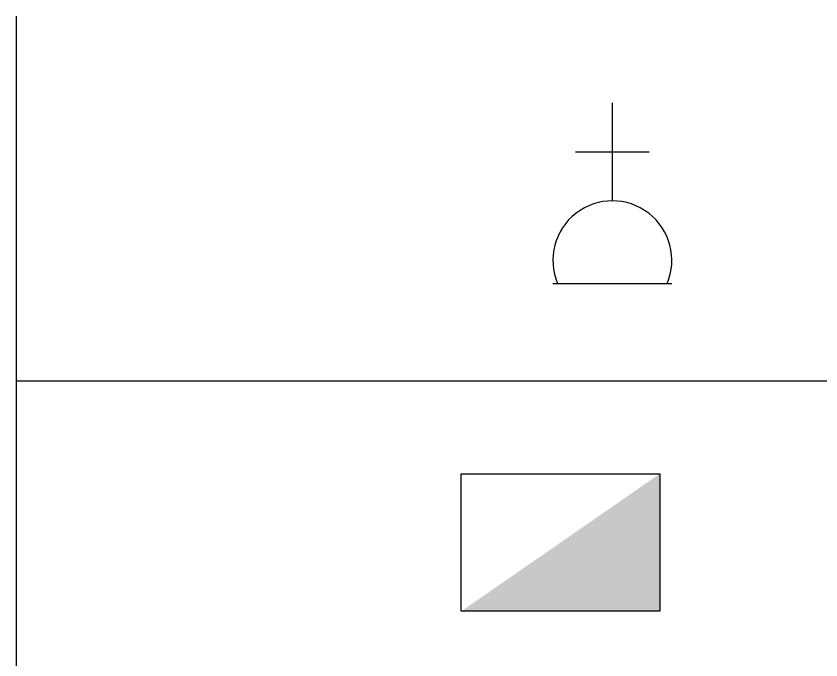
# Model space of a CAD drawing. Header units: inches. Extents: x 16928 to 514628, y -1471 to 241387.
# Drawn here: x 207503 to 209349, y 28160 to 29636 of the extents above; entities that cross this region are included whole.
import ezdxf

# ---------------------------------------------------------------- set-up
doc = ezdxf.new("R2010")
doc.units = ezdxf.units.IN
doc.header["$MEASUREMENT"] = 0
doc.linetypes.add('HIDDEN', pattern=[0.375, 0.25, -0.125])
doc.layers.add('ELECT', color=6, linetype='Continuous')
doc.layers.add('LAMPU', color=7, linetype='Continuous')

# ---------------------------------------------------------------- blocks, each defined once
blk = doc.blocks.new('SOCKET')
at = {"layer": 'ELECT', "color": 6}
for p, q in [((15248.7, 25891.4), (15248.7, 26116.4)), ((15164.3, 26003.9), (15333.1, 26003.9)), ((15112.3, 25701.6), (15385.1, 25701.6))]:
    blk.add_line(p, q, dxfattribs=at)
blk.add_arc((15248.7, 25755), 136.4, 336.9763, 203.0237, dxfattribs=at)
blk = doc.blocks.new('DB P')
at = {"layer": 'ELECT', "color": 7, "true_color": 0xffffff}
blk.add_lwpolyline([(75354.8, -23659.3), (75809.8, -23659.3), (75809.8, -23974.3), (75354.8, -23974.3)], close=True, dxfattribs=at)
at = {"layer": 'ELECT', "color": 1}
blk.add_solid([(75809.8, -23659.3), (75809.8, -23974.3), (75354.8, -23974.3)], dxfattribs=at)

msp = doc.modelspace()

# ---------------------------------------------------------------- linework, layer by layer
at = {"layer": 'LAMPU', "color": 1}
for p, q in [((207503.1, 29636.3), (207503.1, 28799.8)), ((207503.1, 29636.3), (207503.1, 23805.6)), ((207503.1, 28799.8), (218478.6, 28799.8))]:
    msp.add_line(p, q, dxfattribs=at)

# ---------------------------------------------------------------- block references
at = {"layer": 'ELECT', "color": 7, "linetype": 'HIDDEN'}
msp.add_blockref('SOCKET', (193622, 3321.3), dxfattribs=at)
at = {"layer": 'LAMPU', "color": 1}
msp.add_blockref('DB P', (133169.4, 52245.9), dxfattribs=at)

doc.saveas('drawing.dxf')
